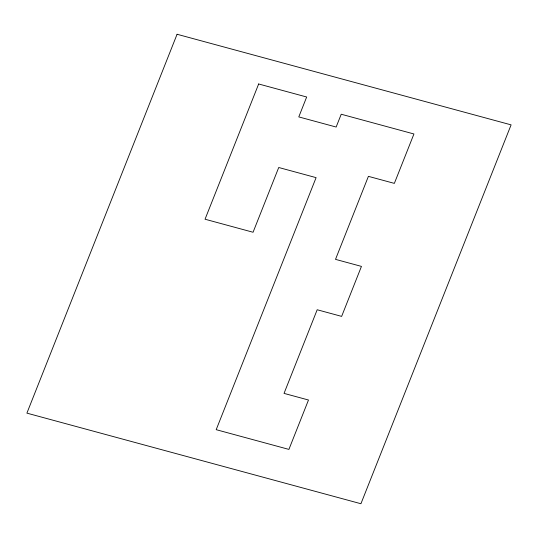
<?xml version="1.0" encoding="UTF-8"?>
<svg xmlns="http://www.w3.org/2000/svg" width="538" height="538" viewBox="0 0 538 538"><rect width="100%" height="100%" fill="white"/><g stroke="black" fill="none" stroke-linecap="round" stroke-linejoin="round"><path stroke-width="0.81" d="M177.076 34.264L26.9 413.137L360.924 503.736L511.1 124.863L177.076 34.264M258.657 83.982L205.045 219.228L253.062 232.255L278.731 167.5L316.095 177.641L216.195 429.68L288.913 449.405L308.489 400.016L284.037 393.386L317.185 309.754L341.637 316.384L361.449 266.397L335.51 259.363L368.409 176.35L394.354 183.384L413.937 133.975L341.226 114.231L336.149 127.042L298.785 116.907L306.673 97.001L258.657 83.982"/></g></svg>
